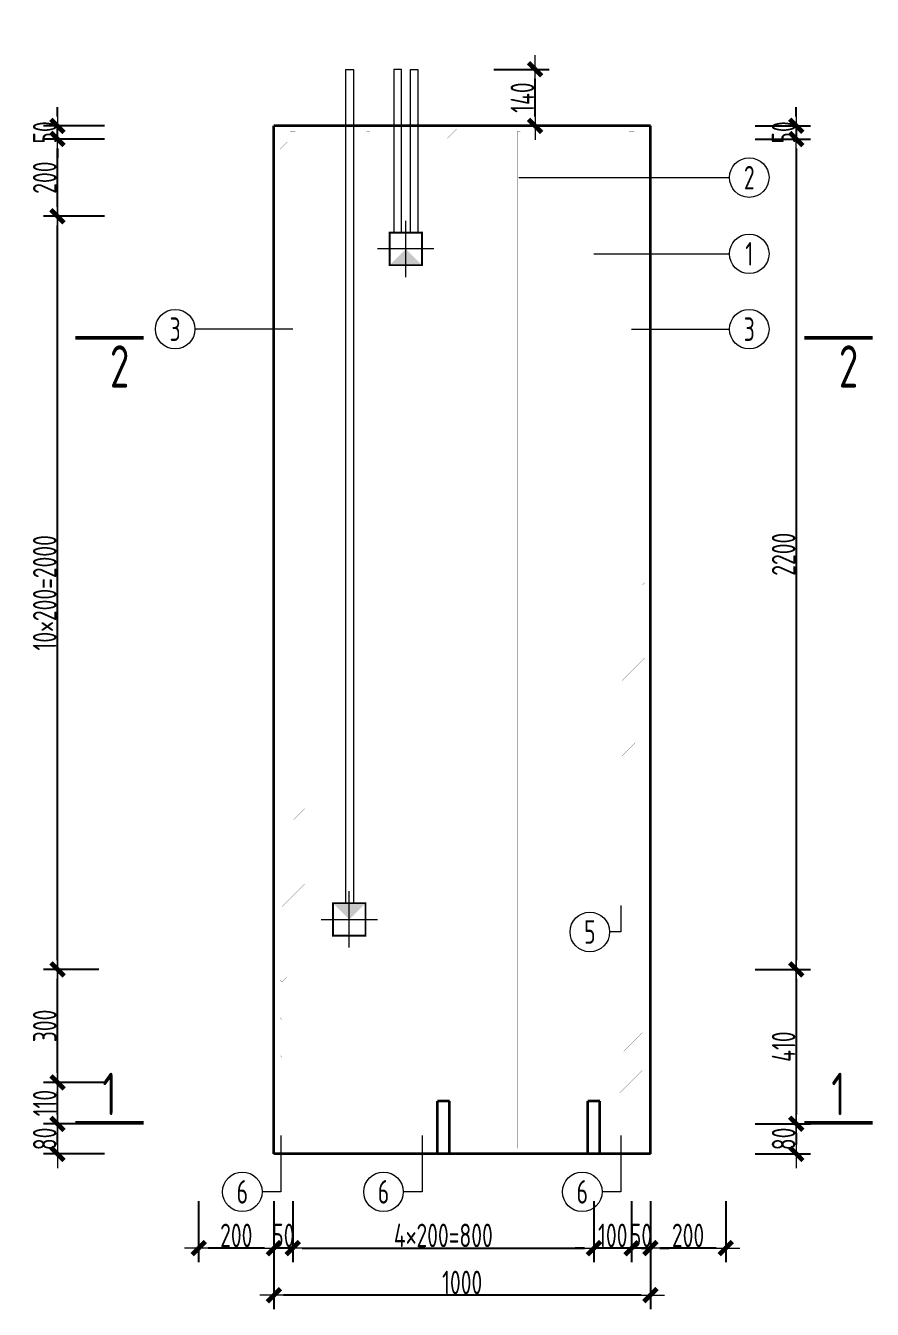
# Model space of a CAD drawing. Extents: x -85320 to 1679916, y -1321939 to 627.
# Drawn here: x 1035777 to 1044773, y -1100663 to -1087029 of the extents above; entities that cross this region are included whole.
import ezdxf
from ezdxf.enums import TextEntityAlignment as Align

# ---------------------------------------------------------------- set-up
doc = ezdxf.new("R2010")
doc.units = 0
doc.header["$LTSCALE"] = 1000
doc.linetypes.add('DOTE', pattern=[2.42, 2, -0.2, 0.02, -0.2])
for name, color, linetype in [('DIAN BOX', 7, 'Continuous'), ('图名', 85, 'Continuous'), ('砼墙', 3, 'Continuous')]:
    doc.layers.add(name, color=color, linetype=linetype)
for name, color, linetype, lineweight in [('WCOL', 7, 'Continuous', 0), ('直线', 7, 'Continuous', 18), ('预制墙墙身水平筋', 130, 'Continuous', 18), ('预制墙墙身纵向受力筋', 1, 'Continuous', 18), ('预制墙墙身纵向非受力筋', 94, 'Continuous', 18), ('预制墙墙身附加筋', 94, 'Continuous', 18), ('预制墙拉筋', 130, 'Continuous', 18), ('预制墙详图标注', 3, 'Continuous', 18), ('预制墙详图轮廓', 3, 'Continuous', 35)]:
    doc.layers.add(name, color=color, linetype=linetype, lineweight=lineweight)
doc.styles.add('样式 1', font='yjkeng.shx', dxfattribs={"width": 0.7, "bigfont": 'yjkchn.shx'})
doc.styles.add('样式 2', font='yjkeng.shx', dxfattribs={"width": 0.7, "bigfont": 'yjkchn.shx'})
doc.dimstyles.new('盈建科结构', dxfattribs={"dimscale": 100, "dimtxt": 2.5, "dimasz": 1, "dimexe": 1.5, "dimexo": 0.625, "dimgap": 0.1, "dimtad": 1, "dimdec": 0, "dimrnd": 1, "dimzin": 0, "dimdsep": 46, "dimtxsty": '样式 1', "dimblk": '_yjkbk', "dimblk1": 'ARCHTICK', "dimblk2": 'ARCHTICK', "dimcen": 0.09, "dimadec": 0, "dimazin": 0, "dimtfac": 1, "dimtdec": 4, "dimtix": 1, "dimtmove": 2, "dimatfit": 3, "dimfxl": 1, "dimtolj": 1, "dimtzin": 0, "dimarcsym": 0})

# ---------------------------------------------------------------- blocks, each defined once
blk = doc.blocks.new('_yjkbk')
blk.add_line((-1, 0), (1.5, 0))
blk.add_lwpolyline([(-0.7, -0.7, 0.5, 0.5, 0), (0.7, 0.7, 0.5, 0.5, 0)], format="xyseb")
blk = doc.blocks.new('*D3298')
at = {"layer": 'Defpoints', "color": 0, "transparency": 16777216}
for p in [(1042415, -1099513), (1043215, -1099513), (1042415, -1100013)]:
    blk.add_point(p, dxfattribs=at)
at = {"layer": '预制墙详图标注', "color": 0, "lineweight": -2, "transparency": 16777216}
for p, q in [((1042415, -1099513), (1042415, -1100163)), ((1043215, -1099513), (1043215, -1100163)), ((1043115, -1100013), (1042515, -1100013))]:
    blk.add_line(p, q, dxfattribs=at)
at = {"layer": '预制墙详图标注', "color": 0, "lineweight": -2, "transparency": 16777216, "xscale": 100, "yscale": 100, "zscale": 100, "rotation": 180}
blk.add_blockref('_yjkbk', (1042415, -1100013), dxfattribs=at)
at = {"layer": '预制墙详图标注', "color": 0, "lineweight": -2, "transparency": 16777216, "xscale": 100, "yscale": 100, "zscale": 100}
blk.add_blockref('_yjkbk', (1043215, -1100013), dxfattribs=at)
at = {"layer": '预制墙详图标注', "color": 0, "transparency": 16777216, "insert": (1042815, -1100003), "char_height": 250, "attachment_point": 8, "style": '样式 1'}
blk.add_mtext('\\A1;200', dxfattribs=at)
blk = doc.blocks.new('_ArchTick')
at = {"color": 0, "linetype": 'ByBlock', "const_width": 0.4}
blk.add_lwpolyline([(-0.5, -0.5), (0.5, 0.5)], dxfattribs=at)
blk = doc.blocks.new('*D3299')
at = {"layer": 'Defpoints', "color": 0, "transparency": 16777216}
for p in [(1042215, -1099513), (1042415, -1099513), (1042215, -1100013)]:
    blk.add_point(p, dxfattribs=at)
at = {"layer": '预制墙详图标注', "color": 0, "lineweight": -2, "transparency": 16777216}
for p, q in [((1042215, -1099513), (1042215, -1100163)), ((1042415, -1099513), (1042415, -1100163)), ((1042115, -1100013), (1042015, -1100013)), ((1042415, -1100013), (1042215, -1100013)), ((1042515, -1100013), (1042615, -1100013))]:
    blk.add_line(p, q, dxfattribs=at)
at = {"layer": '预制墙详图标注', "color": 0, "lineweight": -2, "transparency": 16777216, "xscale": 100, "yscale": 100, "zscale": 100}
blk.add_blockref('_yjkbk', (1042215, -1100013), dxfattribs=at)
at = {"layer": '预制墙详图标注', "color": 0, "lineweight": -2, "transparency": 16777216, "xscale": 100, "yscale": 100, "zscale": 100, "rotation": 180}
blk.add_blockref('_yjkbk', (1042415, -1100013), dxfattribs=at)
at = {"layer": '预制墙详图标注', "color": 0, "transparency": 16777216, "insert": (1042315, -1100003), "char_height": 250, "attachment_point": 8, "style": '样式 1'}
blk.add_mtext('\\A1;50', dxfattribs=at)
blk = doc.blocks.new('*D3300')
at = {"layer": 'Defpoints', "color": 0, "transparency": 16777216}
for p in [(1041815, -1099513), (1042215, -1099513), (1041815, -1100013)]:
    blk.add_point(p, dxfattribs=at)
at = {"layer": '预制墙详图标注', "color": 0, "lineweight": -2, "transparency": 16777216}
for p, q in [((1041815, -1099513), (1041815, -1100163)), ((1042215, -1099513), (1042215, -1100163)), ((1041715, -1100013), (1041615, -1100013)), ((1042215, -1100013), (1041815, -1100013)), ((1042315, -1100013), (1042415, -1100013))]:
    blk.add_line(p, q, dxfattribs=at)
at = {"layer": '预制墙详图标注', "color": 0, "lineweight": -2, "transparency": 16777216, "xscale": 100, "yscale": 100, "zscale": 100}
blk.add_blockref('_yjkbk', (1041815, -1100013), dxfattribs=at)
at = {"layer": '预制墙详图标注', "color": 0, "lineweight": -2, "transparency": 16777216, "xscale": 100, "yscale": 100, "zscale": 100, "rotation": 180}
blk.add_blockref('_yjkbk', (1042215, -1100013), dxfattribs=at)
at = {"layer": '预制墙详图标注', "color": 0, "transparency": 16777216, "insert": (1042015, -1100003), "char_height": 250, "attachment_point": 8, "style": '样式 1'}
blk.add_mtext('\\A1;100', dxfattribs=at)
blk = doc.blocks.new('*D3301')
at = {"layer": 'Defpoints', "color": 0, "transparency": 16777216}
for p in [(1038615, -1099513), (1041815, -1099513), (1041815, -1100013)]:
    blk.add_point(p, dxfattribs=at)
at = {"layer": '预制墙详图标注', "color": 0, "lineweight": -2, "transparency": 16777216}
for p, q in [((1038615, -1099576), (1038615, -1100163)), ((1041815, -1099576), (1041815, -1100163)), ((1038715, -1100013), (1041715, -1100013))]:
    blk.add_line(p, q, dxfattribs=at)
at = {"layer": '预制墙详图标注', "color": 0, "lineweight": -2, "transparency": 16777216, "xscale": 100, "yscale": 100, "zscale": 100, "rotation": 180}
blk.add_blockref('_yjkbk', (1038615, -1100013), dxfattribs=at)
at = {"layer": '预制墙详图标注', "color": 0, "lineweight": -2, "transparency": 16777216, "xscale": 100, "yscale": 100, "zscale": 100}
blk.add_blockref('_yjkbk', (1041815, -1100013), dxfattribs=at)
at = {"layer": '预制墙详图标注', "color": 0, "transparency": 16777216, "insert": (1040215, -1100003), "char_height": 250, "attachment_point": 8, "style": '样式 1'}
blk.add_mtext('\\A1;4×200=800', dxfattribs=at)
blk = doc.blocks.new('*D3302')
at = {"layer": 'Defpoints', "color": 0, "transparency": 16777216}
for p in [(1038415, -1099513), (1038615, -1099513), (1038415, -1100013)]:
    blk.add_point(p, dxfattribs=at)
at = {"layer": '预制墙详图标注', "color": 0, "lineweight": -2, "transparency": 16777216}
for p, q in [((1038415, -1099513), (1038415, -1100163)), ((1038615, -1099513), (1038615, -1100163)), ((1038315, -1100013), (1038215, -1100013)), ((1038615, -1100013), (1038415, -1100013)), ((1038715, -1100013), (1038815, -1100013))]:
    blk.add_line(p, q, dxfattribs=at)
at = {"layer": '预制墙详图标注', "color": 0, "lineweight": -2, "transparency": 16777216, "xscale": 100, "yscale": 100, "zscale": 100}
blk.add_blockref('_yjkbk', (1038415, -1100013), dxfattribs=at)
at = {"layer": '预制墙详图标注', "color": 0, "lineweight": -2, "transparency": 16777216, "xscale": 100, "yscale": 100, "zscale": 100, "rotation": 180}
blk.add_blockref('_yjkbk', (1038615, -1100013), dxfattribs=at)
at = {"layer": '预制墙详图标注', "color": 0, "transparency": 16777216, "insert": (1038515, -1100003), "char_height": 250, "attachment_point": 8, "style": '样式 1'}
blk.add_mtext('\\A1;50', dxfattribs=at)
blk = doc.blocks.new('*D3303')
at = {"layer": 'Defpoints', "color": 0, "transparency": 16777216}
for p in [(1037615, -1099513), (1038415, -1099513), (1037615, -1100013)]:
    blk.add_point(p, dxfattribs=at)
at = {"layer": '预制墙详图标注', "color": 0, "lineweight": -2, "transparency": 16777216}
for p, q in [((1037615, -1099513), (1037615, -1100163)), ((1038415, -1099513), (1038415, -1100163)), ((1038315, -1100013), (1037715, -1100013))]:
    blk.add_line(p, q, dxfattribs=at)
at = {"layer": '预制墙详图标注', "color": 0, "lineweight": -2, "transparency": 16777216, "xscale": 100, "yscale": 100, "zscale": 100, "rotation": 180}
blk.add_blockref('_yjkbk', (1037615, -1100013), dxfattribs=at)
at = {"layer": '预制墙详图标注', "color": 0, "lineweight": -2, "transparency": 16777216, "xscale": 100, "yscale": 100, "zscale": 100}
blk.add_blockref('_yjkbk', (1038415, -1100013), dxfattribs=at)
at = {"layer": '预制墙详图标注', "color": 0, "transparency": 16777216, "insert": (1038015, -1100003), "char_height": 250, "attachment_point": 8, "style": '样式 1'}
blk.add_mtext('\\A1;200', dxfattribs=at)
blk = doc.blocks.new('*D3310')
at = {"layer": 'Defpoints', "color": 0, "transparency": 16777216}
for p in [(1038415, -1100013), (1042415, -1100013), (1038415, -1100513)]:
    blk.add_point(p, dxfattribs=at)
at = {"layer": '预制墙详图标注', "color": 0, "lineweight": -2, "transparency": 16777216}
for p, q in [((1038415, -1100076), (1038415, -1100663)), ((1042415, -1100076), (1042415, -1100663)), ((1042315, -1100513), (1038515, -1100513))]:
    blk.add_line(p, q, dxfattribs=at)
at = {"layer": '预制墙详图标注', "color": 0, "lineweight": -2, "transparency": 16777216, "xscale": 100, "yscale": 100, "zscale": 100, "rotation": 180}
blk.add_blockref('_yjkbk', (1038415, -1100513), dxfattribs=at)
at = {"layer": '预制墙详图标注', "color": 0, "lineweight": -2, "transparency": 16777216, "xscale": 100, "yscale": 100, "zscale": 100}
blk.add_blockref('_yjkbk', (1042415, -1100513), dxfattribs=at)
at = {"layer": '预制墙详图标注', "color": 0, "transparency": 16777216, "insert": (1040415, -1100503), "char_height": 250, "attachment_point": 8, "style": '样式 1'}
blk.add_mtext('\\A1;1000', dxfattribs=at)
blk = doc.blocks.new('*D3311')
at = {"layer": 'Defpoints', "color": 0, "transparency": 16777216}
for p in [(1043465, -1098693), (1043465, -1099013), (1043965, -1099013)]:
    blk.add_point(p, dxfattribs=at)
at = {"layer": '预制墙详图标注', "color": 0, "lineweight": -2, "transparency": 16777216}
for p, q in [((1043528, -1098693), (1044115, -1098693)), ((1043965, -1098793), (1043965, -1098913)), ((1043528, -1099013), (1044115, -1099013))]:
    blk.add_line(p, q, dxfattribs=at)
at = {"layer": '预制墙详图标注', "color": 0, "lineweight": -2, "transparency": 16777216, "xscale": 100, "yscale": 100, "zscale": 100}
for p, rotation in [((1043965, -1098693), 90), ((1043965, -1099013), 270)]:
    blk.add_blockref('_yjkbk', p, dxfattribs=dict(at, rotation=rotation))
at = {"layer": '预制墙详图标注', "color": 0, "transparency": 16777216, "insert": (1043955, -1098853), "char_height": 250, "attachment_point": 8, "rotation": 90, "style": '样式 1'}
blk.add_mtext('\\A1;80', dxfattribs=at)
blk = doc.blocks.new('*D3312')
at = {"layer": 'Defpoints', "color": 0, "transparency": 16777216}
for p in [(1043465, -1097053), (1043465, -1098693), (1043965, -1098693)]:
    blk.add_point(p, dxfattribs=at)
at = {"layer": '预制墙详图标注', "color": 0, "lineweight": -2, "transparency": 16777216}
for p, q in [((1043528, -1097053), (1044115, -1097053)), ((1043965, -1097153), (1043965, -1098593)), ((1043528, -1098693), (1044115, -1098693))]:
    blk.add_line(p, q, dxfattribs=at)
at = {"layer": '预制墙详图标注', "color": 0, "lineweight": -2, "transparency": 16777216, "xscale": 100, "yscale": 100, "zscale": 100}
for p, rotation in [((1043965, -1097053), 90), ((1043965, -1098693), 270)]:
    blk.add_blockref('_yjkbk', p, dxfattribs=dict(at, rotation=rotation))
at = {"layer": '预制墙详图标注', "color": 0, "transparency": 16777216, "insert": (1043955, -1097873), "char_height": 250, "attachment_point": 8, "rotation": 90, "style": '样式 1'}
blk.add_mtext('\\A1;410', dxfattribs=at)
blk = doc.blocks.new('*D3313')
at = {"layer": 'Defpoints', "color": 0, "transparency": 16777216}
for p in [(1036115, -1098693), (1036615, -1098693), (1036615, -1099013)]:
    blk.add_point(p, dxfattribs=at)
at = {"layer": '预制墙详图标注', "color": 0, "lineweight": -2, "transparency": 16777216}
for p, q in [((1036615, -1098693), (1035965, -1098693)), ((1036115, -1098913), (1036115, -1098793)), ((1036615, -1099013), (1035965, -1099013))]:
    blk.add_line(p, q, dxfattribs=at)
at = {"layer": '预制墙详图标注', "color": 0, "lineweight": -2, "transparency": 16777216, "xscale": 100, "yscale": 100, "zscale": 100}
for p, rotation in [((1036115, -1098693), 90), ((1036115, -1099013), 270)]:
    blk.add_blockref('_yjkbk', p, dxfattribs=dict(at, rotation=rotation))
at = {"layer": '预制墙详图标注', "color": 0, "transparency": 16777216, "insert": (1036105, -1098853), "char_height": 250, "attachment_point": 8, "rotation": 90, "style": '样式 1'}
blk.add_mtext('\\A1;80', dxfattribs=at)
blk = doc.blocks.new('*D3314')
at = {"layer": 'Defpoints', "color": 0, "transparency": 16777216}
for p in [(1036115, -1098253), (1036615, -1098253), (1036615, -1098693)]:
    blk.add_point(p, dxfattribs=at)
at = {"layer": '预制墙详图标注', "color": 0, "lineweight": -2, "transparency": 16777216}
for p, q in [((1036615, -1098253), (1035965, -1098253)), ((1036115, -1098593), (1036115, -1098353)), ((1036615, -1098693), (1035965, -1098693))]:
    blk.add_line(p, q, dxfattribs=at)
at = {"layer": '预制墙详图标注', "color": 0, "lineweight": -2, "transparency": 16777216, "xscale": 100, "yscale": 100, "zscale": 100}
for p, rotation in [((1036115, -1098253), 90), ((1036115, -1098693), 270)]:
    blk.add_blockref('_yjkbk', p, dxfattribs=dict(at, rotation=rotation))
at = {"layer": '预制墙详图标注', "color": 0, "transparency": 16777216, "insert": (1036105, -1098473), "char_height": 250, "attachment_point": 8, "rotation": 90, "style": '样式 1'}
blk.add_mtext('\\A1;110', dxfattribs=at)
blk = doc.blocks.new('*D3315')
at = {"layer": 'Defpoints', "color": 0, "transparency": 16777216}
for p in [(1036115, -1097053), (1036615, -1097053), (1036615, -1098253)]:
    blk.add_point(p, dxfattribs=at)
at = {"layer": '预制墙详图标注', "color": 0, "lineweight": -2, "transparency": 16777216}
for p, q in [((1036553, -1097053), (1035965, -1097053)), ((1036115, -1098153), (1036115, -1097153)), ((1036553, -1098253), (1035965, -1098253))]:
    blk.add_line(p, q, dxfattribs=at)
at = {"layer": '预制墙详图标注', "color": 0, "lineweight": -2, "transparency": 16777216, "xscale": 100, "yscale": 100, "zscale": 100}
for p, rotation in [((1036115, -1097053), 90), ((1036115, -1098253), 270)]:
    blk.add_blockref('_yjkbk', p, dxfattribs=dict(at, rotation=rotation))
at = {"layer": '预制墙详图标注', "color": 0, "transparency": 16777216, "insert": (1036105, -1097653), "char_height": 250, "attachment_point": 8, "rotation": 90, "style": '样式 1'}
blk.add_mtext('\\A1;300', dxfattribs=at)
blk = doc.blocks.new('*D3316')
at = {"layer": 'Defpoints', "color": 0, "transparency": 16777216}
for p in [(1036115, -1089053), (1036615, -1089053), (1036615, -1097053)]:
    blk.add_point(p, dxfattribs=at)
at = {"layer": '预制墙详图标注', "color": 0, "lineweight": -2, "transparency": 16777216}
for p, q in [((1036553, -1089053), (1035965, -1089053)), ((1036115, -1096953), (1036115, -1089153)), ((1036553, -1097053), (1035965, -1097053))]:
    blk.add_line(p, q, dxfattribs=at)
at = {"layer": '预制墙详图标注', "color": 0, "lineweight": -2, "transparency": 16777216, "xscale": 100, "yscale": 100, "zscale": 100}
for p, rotation in [((1036115, -1089053), 90), ((1036115, -1097053), 270)]:
    blk.add_blockref('_yjkbk', p, dxfattribs=dict(at, rotation=rotation))
at = {"layer": '预制墙详图标注', "color": 0, "transparency": 16777216, "insert": (1036105, -1093053), "char_height": 250, "attachment_point": 8, "rotation": 90, "style": '样式 1'}
blk.add_mtext('\\A1;10×200=2000', dxfattribs=at)
blk = doc.blocks.new('线盒')
at = {"layer": 'DIAN BOX'}
h = blk.add_hatch(color=256, dxfattribs=at)
h.dxf.hatch_style = 1
h.paths.add_polyline_path([(1465682, -670175), (1465854, -670347), (1465510, -670347)])
at = {"color": 6, "const_width": 20}
blk.add_lwpolyline([(1465510, -670003), (1465854, -670003), (1465854, -670347), (1465510, -670347), (1465510, -670003)], dxfattribs=at)
at = {"layer": 'WCOL', "color": 4, "linetype": 'DOTE'}
for p, q in [((1465682, -670475), (1465682, -669876)), ((1465383, -670175), (1465982, -670175))]:
    blk.add_line(p, q, dxfattribs=at)
at = {"layer": 'WCOL', "color": 5}
blk.add_lwpolyline([(1465510, -670347), (1465854, -670347), (1465854, -670003), (1465510, -670003)], close=True, dxfattribs=at)
blk = doc.blocks.new('线盒反')
at = {"layer": 'DIAN BOX'}
h = blk.add_hatch(color=256, dxfattribs=at)
h.dxf.hatch_style = 1
h.paths.add_polyline_path([(1384986, -744413), (1384814, -744241), (1385158, -744241)])
at = {"color": 6, "const_width": 20}
blk.add_lwpolyline([(1384814, -744241), (1384814, -744241), (1385158, -744241), (1385158, -744585), (1384814, -744585), (1384814, -744241)], dxfattribs=at)
at = {"layer": 'WCOL', "color": 4, "linetype": 'DOTE'}
for p, q in [((1384986, -744712), (1384986, -744113)), ((1385286, -744413), (1384687, -744413))]:
    blk.add_line(p, q, dxfattribs=at)
at = {"layer": 'WCOL', "color": 5}
blk.add_lwpolyline([(1385158, -744585), (1384814, -744585), (1384814, -744241), (1385158, -744241)], close=True, dxfattribs=at)
blk = doc.blocks.new('*D3352')
at = {"layer": 'Defpoints', "color": 0, "transparency": 16777216}
for p in [(1036115, -1088233), (1036615, -1088233), (1036615, -1089053)]:
    blk.add_point(p, dxfattribs=at)
at = {"layer": '预制墙详图标注', "color": 0, "lineweight": -2, "transparency": 16777216}
for p, q in [((1036615, -1088233), (1035965, -1088233)), ((1036115, -1088953), (1036115, -1088333)), ((1036615, -1089053), (1035965, -1089053))]:
    blk.add_line(p, q, dxfattribs=at)
at = {"layer": '预制墙详图标注', "color": 0, "lineweight": -2, "transparency": 16777216, "xscale": 100, "yscale": 100, "zscale": 100}
for p, rotation in [((1036115, -1088233), 90), ((1036115, -1089053), 270)]:
    blk.add_blockref('_yjkbk', p, dxfattribs=dict(at, rotation=rotation))
at = {"layer": '预制墙详图标注', "color": 0, "transparency": 16777216, "insert": (1036105, -1088643), "char_height": 250, "attachment_point": 8, "rotation": 90, "style": '样式 1'}
blk.add_mtext('\\A1;200', dxfattribs=at)
blk = doc.blocks.new('*D3353')
at = {"layer": 'Defpoints', "color": 0, "transparency": 16777216}
for p in [(1036115, -1088093), (1036615, -1088093), (1036615, -1088233)]:
    blk.add_point(p, dxfattribs=at)
at = {"layer": '预制墙详图标注', "color": 0, "lineweight": -2, "transparency": 16777216}
for p, q in [((1036115, -1087993), (1036115, -1087893)), ((1036615, -1088093), (1035965, -1088093)), ((1036115, -1088233), (1036115, -1088093)), ((1036615, -1088233), (1035965, -1088233)), ((1036115, -1088333), (1036115, -1088433))]:
    blk.add_line(p, q, dxfattribs=at)
at = {"layer": '预制墙详图标注', "color": 0, "lineweight": -2, "transparency": 16777216, "xscale": 100, "yscale": 100, "zscale": 100}
for p, rotation in [((1036115, -1088093), 270), ((1036115, -1088233), 90)]:
    blk.add_blockref('_yjkbk', p, dxfattribs=dict(at, rotation=rotation))
at = {"layer": '预制墙详图标注', "color": 0, "transparency": 16777216, "insert": (1036105, -1088163), "char_height": 250, "attachment_point": 8, "rotation": 90, "style": '样式 1'}
blk.add_mtext('\\A1;50', dxfattribs=at)
blk = doc.blocks.new('*D3357')
at = {"layer": 'Defpoints', "color": 0, "transparency": 16777216}
for p in [(1043465, -1088233), (1043465, -1097053), (1043965, -1097053)]:
    blk.add_point(p, dxfattribs=at)
at = {"layer": '预制墙详图标注', "color": 0, "lineweight": -2, "transparency": 16777216}
for p, q in [((1043528, -1088233), (1044115, -1088233)), ((1043965, -1088333), (1043965, -1096953)), ((1043528, -1097053), (1044115, -1097053))]:
    blk.add_line(p, q, dxfattribs=at)
at = {"layer": '预制墙详图标注', "color": 0, "lineweight": -2, "transparency": 16777216, "xscale": 100, "yscale": 100, "zscale": 100}
for p, rotation in [((1043965, -1088233), 90), ((1043965, -1097053), 270)]:
    blk.add_blockref('_yjkbk', p, dxfattribs=dict(at, rotation=rotation))
at = {"layer": '预制墙详图标注', "color": 0, "transparency": 16777216, "insert": (1043955, -1092643), "char_height": 250, "attachment_point": 8, "rotation": 90, "style": '样式 1'}
blk.add_mtext('\\A1;2200', dxfattribs=at)
blk = doc.blocks.new('*D3358')
at = {"layer": 'Defpoints', "color": 0, "transparency": 16777216}
for p in [(1043465, -1088093), (1043465, -1088233), (1043965, -1088233)]:
    blk.add_point(p, dxfattribs=at)
at = {"layer": '预制墙详图标注', "color": 0, "lineweight": -2, "transparency": 16777216}
for p, q in [((1043965, -1087993), (1043965, -1087893)), ((1043528, -1088093), (1044115, -1088093)), ((1043965, -1088093), (1043965, -1088233)), ((1043528, -1088233), (1044115, -1088233)), ((1043965, -1088333), (1043965, -1088433))]:
    blk.add_line(p, q, dxfattribs=at)
at = {"layer": '预制墙详图标注', "color": 0, "lineweight": -2, "transparency": 16777216, "xscale": 100, "yscale": 100, "zscale": 100}
for p, rotation in [((1043965, -1088093), 270), ((1043965, -1088233), 90)]:
    blk.add_blockref('_yjkbk', p, dxfattribs=dict(at, rotation=rotation))
at = {"layer": '预制墙详图标注', "color": 0, "transparency": 16777216, "insert": (1043955, -1088163), "char_height": 250, "attachment_point": 8, "rotation": 90, "style": '样式 1'}
blk.add_mtext('\\A1;50', dxfattribs=at)
blk = doc.blocks.new('*D3366')
at = {"layer": 'Defpoints', "color": 0, "transparency": 16777216}
for p in [(1040690, -1087493), (1041190, -1087493), (1040690, -1088093)]:
    blk.add_point(p, dxfattribs=at)
at = {"layer": '预制墙详图标注', "color": 0, "lineweight": -2, "transparency": 16777216}
for p, q in [((1040753, -1087493), (1041340, -1087493)), ((1041190, -1087993), (1041190, -1087593)), ((1040753, -1088093), (1041340, -1088093))]:
    blk.add_line(p, q, dxfattribs=at)
at = {"layer": '预制墙详图标注', "color": 0, "lineweight": -2, "transparency": 16777216, "xscale": 100, "yscale": 100, "zscale": 100}
for p, rotation in [((1041190, -1087493), 90), ((1041190, -1088093), 270)]:
    blk.add_blockref('_yjkbk', p, dxfattribs=dict(at, rotation=rotation))
at = {"layer": '预制墙详图标注', "color": 0, "transparency": 16777216, "insert": (1041180, -1087793), "char_height": 250, "attachment_point": 8, "rotation": 90, "style": '样式 1'}
blk.add_mtext('\\A1;140', dxfattribs=at)

msp = doc.modelspace()

# ---------------------------------------------------------------- linework, layer by layer
at = {"layer": 'WCOL', "color": 7}
for p, q in [((1039179.004, -1096349.161), (1039179.004, -1087493.161)), ((1039179.004, -1087493.161), (1039259.004, -1087493.161)), ((1039259.004, -1087493.161), (1039259.004, -1096349.161)), ((1039690.174, -1087493.161), (1039690.174, -1089229.161)), ((1039770.174, -1087493.161), (1039690.174, -1087493.161)), ((1039770.174, -1089229.161), (1039770.174, -1087493.161)), ((1039864.657, -1089229.161), (1039864.657, -1087493.161)), ((1039864.657, -1087493.161), (1039944.657, -1087493.161)), ((1039944.657, -1087493.161), (1039944.657, -1089229.161))]:
    msp.add_line(p, q, dxfattribs=at)
at = {"layer": '图名', "lineweight": 50}
for p, q in [((1037027.812, -1090343.161), (1036307.812, -1090343.161)), ((1044052.812, -1090343.161), (1044772.812, -1090343.161)), ((1037027.812, -1098681.161), (1036307.812, -1098681.161)), ((1044052.812, -1098681.161), (1044772.812, -1098681.161))]:
    msp.add_line(p, q, dxfattribs=at)
at = {"layer": '直线', "lineweight": 18}
for p, q in [((1041015.312, -1088642.884), (1043255.312, -1088642.884)), ((1041815.312, -1089452.884), (1043255.312, -1089452.884)), ((1038615.312, -1090252.884), (1037575.312, -1090252.884)), ((1042215.312, -1090252.884), (1043255.312, -1090252.884))]:
    msp.add_line(p, q, dxfattribs=at)
for points in [[(1042101.314, -1096375.158), (1042101.314, -1096655.158), (1041981.314, -1096655.158)], [(1038489.309, -1098815.158), (1038489.309, -1099415.158), (1038289.309, -1099415.158)], [(1039989.314, -1098815.158), (1039989.314, -1099415.158), (1039789.314, -1099415.158)], [(1042101.314, -1098815.158), (1042101.314, -1099415.158), (1041901.314, -1099415.158)]]:
    msp.add_lwpolyline(points, dxfattribs=at)
for centre in [(1043465.312, -1088642.884), (1043465.312, -1089452.884), (1037365.312, -1090252.884), (1043465.312, -1090252.884), (1041771.314, -1096655.158), (1038079.309, -1099415.158), (1039579.314, -1099415.158), (1041691.314, -1099415.158)]:
    msp.add_circle(centre, 210, dxfattribs=at)
at = {"layer": '砼墙', "lineweight": 35}
for p, q in [((1040151.312, -1099013.161), (1040151.312, -1098453.161)), ((1040279.312, -1098453.161), (1040151.312, -1098453.161)), ((1040279.312, -1099013.161), (1040279.312, -1098453.161)), ((1041751.312, -1099013.161), (1041751.312, -1098453.161)), ((1041879.312, -1098453.161), (1041751.312, -1098453.161)), ((1041879.312, -1099013.161), (1041879.312, -1098453.161))]:
    msp.add_line(p, q, dxfattribs=at)
at = {"layer": '预制墙墙身水平筋', "lineweight": 18, "const_width": 0.18}
for points in [[(1043078.776, -1088253.161), (1043215.312, -1088253.161), (1043215.312, -1088213.161), (1037615.312, -1088213.161), (1037615.312, -1088253.161), (1037751.847, -1088253.161), (1037751.847, -1088213.161), (1037615.312, -1088213.161), (1037615.312, -1088253.161), (1043215.312, -1088253.161), (1043215.312, -1088213.161), (1043078.776, -1088213.161)], [(1043078.776, -1088253.161), (1043215.312, -1088253.161), (1043215.312, -1088213.161), (1037615.312, -1088213.161), (1037615.312, -1088253.161), (1037751.847, -1088253.161), (1037751.847, -1088213.161), (1037615.312, -1088213.161), (1037615.312, -1088253.161), (1043215.312, -1088253.161), (1043215.312, -1088213.161), (1043078.776, -1088213.161)], [(1043078.776, -1089073.161), (1043215.312, -1089073.161), (1043215.312, -1089033.161), (1037615.312, -1089033.161), (1037615.312, -1089073.161), (1037751.847, -1089073.161), (1037751.847, -1089033.161), (1037615.312, -1089033.161), (1037615.312, -1089073.161), (1043215.312, -1089073.161), (1043215.312, -1089033.161), (1043078.776, -1089033.161)], [(1043078.776, -1089073.161), (1043215.312, -1089073.161), (1043215.312, -1089033.161), (1037615.312, -1089033.161), (1037615.312, -1089073.161), (1037751.847, -1089073.161), (1037751.847, -1089033.161), (1037615.312, -1089033.161), (1037615.312, -1089073.161), (1043215.312, -1089073.161), (1043215.312, -1089033.161), (1043078.776, -1089033.161)], [(1043078.776, -1089873.161), (1043215.312, -1089873.161), (1043215.312, -1089833.161), (1037615.312, -1089833.161), (1037615.312, -1089873.161), (1037751.847, -1089873.161), (1037751.847, -1089833.161), (1037615.312, -1089833.161), (1037615.312, -1089873.161), (1043215.312, -1089873.161), (1043215.312, -1089833.161), (1043078.776, -1089833.161)], [(1043078.776, -1089873.161), (1043215.312, -1089873.161), (1043215.312, -1089833.161), (1037615.312, -1089833.161), (1037615.312, -1089873.161), (1037751.847, -1089873.161), (1037751.847, -1089833.161), (1037615.312, -1089833.161), (1037615.312, -1089873.161), (1043215.312, -1089873.161), (1043215.312, -1089833.161), (1043078.776, -1089833.161)], [(1043078.776, -1090673.161), (1043215.312, -1090673.161), (1043215.312, -1090633.161), (1037615.312, -1090633.161), (1037615.312, -1090673.161), (1037751.847, -1090673.161), (1037751.847, -1090633.161), (1037615.312, -1090633.161), (1037615.312, -1090673.161), (1043215.312, -1090673.161), (1043215.312, -1090633.161), (1043078.776, -1090633.161)], [(1043078.776, -1090673.161), (1043215.312, -1090673.161), (1043215.312, -1090633.161), (1037615.312, -1090633.161), (1037615.312, -1090673.161), (1037751.847, -1090673.161), (1037751.847, -1090633.161), (1037615.312, -1090633.161), (1037615.312, -1090673.161), (1043215.312, -1090673.161), (1043215.312, -1090633.161), (1043078.776, -1090633.161)], [(1043078.776, -1091473.161), (1043215.312, -1091473.161), (1043215.312, -1091433.161), (1037615.312, -1091433.161), (1037615.312, -1091473.161), (1037751.847, -1091473.161), (1037751.847, -1091433.161), (1037615.312, -1091433.161), (1037615.312, -1091473.161), (1043215.312, -1091473.161), (1043215.312, -1091433.161), (1043078.776, -1091433.161)], [(1043078.776, -1091473.161), (1043215.312, -1091473.161), (1043215.312, -1091433.161), (1037615.312, -1091433.161), (1037615.312, -1091473.161), (1037751.847, -1091473.161), (1037751.847, -1091433.161), (1037615.312, -1091433.161), (1037615.312, -1091473.161), (1043215.312, -1091473.161), (1043215.312, -1091433.161), (1043078.776, -1091433.161)], [(1043078.776, -1092273.161), (1043215.312, -1092273.161), (1043215.312, -1092233.161), (1037615.312, -1092233.161), (1037615.312, -1092273.161), (1037751.847, -1092273.161), (1037751.847, -1092233.161), (1037615.312, -1092233.161), (1037615.312, -1092273.161), (1043215.312, -1092273.161), (1043215.312, -1092233.161), (1043078.776, -1092233.161)], [(1043078.776, -1092273.161), (1043215.312, -1092273.161), (1043215.312, -1092233.161), (1037615.312, -1092233.161), (1037615.312, -1092273.161), (1037751.847, -1092273.161), (1037751.847, -1092233.161), (1037615.312, -1092233.161), (1037615.312, -1092273.161), (1043215.312, -1092273.161), (1043215.312, -1092233.161), (1043078.776, -1092233.161)], [(1043078.776, -1093073.161), (1043215.312, -1093073.161), (1043215.312, -1093033.161), (1037615.312, -1093033.161), (1037615.312, -1093073.161), (1037751.847, -1093073.161), (1037751.847, -1093033.161), (1037615.312, -1093033.161), (1037615.312, -1093073.161), (1043215.312, -1093073.161), (1043215.312, -1093033.161), (1043078.776, -1093033.161)], [(1043078.776, -1093073.161), (1043215.312, -1093073.161), (1043215.312, -1093033.161), (1037615.312, -1093033.161), (1037615.312, -1093073.161), (1037751.847, -1093073.161), (1037751.847, -1093033.161), (1037615.312, -1093033.161), (1037615.312, -1093073.161), (1043215.312, -1093073.161), (1043215.312, -1093033.161), (1043078.776, -1093033.161)], [(1043078.776, -1094673.161), (1043215.312, -1094673.161), (1043215.312, -1094633.161), (1037615.312, -1094633.161), (1037615.312, -1094673.161), (1037751.847, -1094673.161), (1037751.847, -1094633.161), (1037615.312, -1094633.161), (1037615.312, -1094673.161), (1043215.312, -1094673.161), (1043215.312, -1094633.161), (1043078.776, -1094633.161)], [(1043078.776, -1094673.161), (1043215.312, -1094673.161), (1043215.312, -1094633.161), (1037615.312, -1094633.161), (1037615.312, -1094673.161), (1037751.847, -1094673.161), (1037751.847, -1094633.161), (1037615.312, -1094633.161), (1037615.312, -1094673.161), (1043215.312, -1094673.161), (1043215.312, -1094633.161), (1043078.776, -1094633.161)], [(1043078.776, -1095473.161), (1043215.312, -1095473.161), (1043215.312, -1095433.161), (1037615.312, -1095433.161), (1037615.312, -1095473.161), (1037751.847, -1095473.161), (1037751.847, -1095433.161), (1037615.312, -1095433.161), (1037615.312, -1095473.161), (1043215.312, -1095473.161), (1043215.312, -1095433.161), (1043078.776, -1095433.161)], [(1043078.776, -1095473.161), (1043215.312, -1095473.161), (1043215.312, -1095433.161), (1037615.312, -1095433.161), (1037615.312, -1095473.161), (1037751.847, -1095473.161), (1037751.847, -1095433.161), (1037615.312, -1095433.161), (1037615.312, -1095473.161), (1043215.312, -1095473.161), (1043215.312, -1095433.161), (1043078.776, -1095433.161)], [(1043078.776, -1096273.161), (1043215.312, -1096273.161), (1043215.312, -1096233.161), (1037615.312, -1096233.161), (1037615.312, -1096273.161), (1037751.847, -1096273.161), (1037751.847, -1096233.161), (1037615.312, -1096233.161), (1037615.312, -1096273.161), (1043215.312, -1096273.161), (1043215.312, -1096233.161), (1043078.776, -1096233.161)], [(1043078.776, -1096273.161), (1043215.312, -1096273.161), (1043215.312, -1096233.161), (1037615.312, -1096233.161), (1037615.312, -1096273.161), (1037751.847, -1096273.161), (1037751.847, -1096233.161), (1037615.312, -1096233.161), (1037615.312, -1096273.161), (1043215.312, -1096273.161), (1043215.312, -1096233.161), (1043078.776, -1096233.161)], [(1043078.776, -1097073.161), (1043215.312, -1097073.161), (1043215.312, -1097033.161), (1037615.312, -1097033.161), (1037615.312, -1097073.161), (1037751.847, -1097073.161), (1037751.847, -1097033.161), (1037615.312, -1097033.161), (1037615.312, -1097073.161), (1043215.312, -1097073.161), (1043215.312, -1097033.161), (1043078.776, -1097033.161)], [(1043078.776, -1097073.161), (1043215.312, -1097073.161), (1043215.312, -1097033.161), (1037615.312, -1097033.161), (1037615.312, -1097073.161), (1037751.847, -1097073.161), (1037751.847, -1097033.161), (1037615.312, -1097033.161), (1037615.312, -1097073.161), (1043215.312, -1097073.161), (1043215.312, -1097033.161), (1043078.776, -1097033.161)], [(1043078.776, -1097473.161), (1043215.312, -1097473.161), (1043215.312, -1097433.161), (1037615.312, -1097433.161), (1037615.312, -1097473.161), (1037751.847, -1097473.161), (1037751.847, -1097433.161), (1037615.312, -1097433.161), (1037615.312, -1097473.161), (1043215.312, -1097473.161), (1043215.312, -1097433.161), (1043078.776, -1097433.161)], [(1043078.776, -1097473.161), (1043215.312, -1097473.161), (1043215.312, -1097433.161), (1037615.312, -1097433.161), (1037615.312, -1097473.161), (1037751.847, -1097473.161), (1037751.847, -1097433.161), (1037615.312, -1097433.161), (1037615.312, -1097473.161), (1043215.312, -1097473.161), (1043215.312, -1097433.161), (1043078.776, -1097433.161)], [(1043078.776, -1097873.161), (1043215.312, -1097873.161), (1043215.312, -1097833.161), (1037615.312, -1097833.161), (1037615.312, -1097873.161), (1037751.847, -1097873.161), (1037751.847, -1097833.161), (1037615.312, -1097833.161), (1037615.312, -1097873.161), (1043215.312, -1097873.161), (1043215.312, -1097833.161), (1043078.776, -1097833.161)], [(1043078.776, -1097873.161), (1043215.312, -1097873.161), (1043215.312, -1097833.161), (1037615.312, -1097833.161), (1037615.312, -1097873.161), (1037751.847, -1097873.161), (1037751.847, -1097833.161), (1037615.312, -1097833.161), (1037615.312, -1097873.161), (1043215.312, -1097873.161), (1043215.312, -1097833.161), (1043078.776, -1097833.161)], [(1043078.776, -1098273.161), (1043215.312, -1098273.161), (1043215.312, -1098233.161), (1037615.312, -1098233.161), (1037615.312, -1098273.161), (1037751.847, -1098273.161), (1037751.847, -1098233.161), (1037615.312, -1098233.161), (1037615.312, -1098273.161), (1043215.312, -1098273.161), (1043215.312, -1098233.161), (1043078.776, -1098233.161)], [(1043078.776, -1098273.161), (1043215.312, -1098273.161), (1043215.312, -1098233.161), (1037615.312, -1098233.161), (1037615.312, -1098273.161), (1037751.847, -1098273.161), (1037751.847, -1098233.161), (1037615.312, -1098233.161), (1037615.312, -1098273.161), (1043215.312, -1098273.161), (1043215.312, -1098233.161), (1043078.776, -1098233.161)], [(1043078.776, -1098713.161), (1043215.312, -1098713.161), (1043215.312, -1098673.161), (1037615.312, -1098673.161), (1037615.312, -1098713.161), (1037751.847, -1098713.161), (1037751.847, -1098673.161), (1037615.312, -1098673.161), (1037615.312, -1098713.161), (1043215.312, -1098713.161), (1043215.312, -1098673.161), (1043078.776, -1098673.161)], [(1043078.776, -1098713.161), (1043215.312, -1098713.161), (1043215.312, -1098673.161), (1037615.312, -1098673.161), (1037615.312, -1098713.161), (1037751.847, -1098713.161), (1037751.847, -1098673.161), (1037615.312, -1098673.161), (1037615.312, -1098713.161), (1043215.312, -1098713.161), (1043215.312, -1098673.161), (1043078.776, -1098673.161)]]:
    msp.add_lwpolyline(points, close=True, dxfattribs=at)
for points in [[(1041512.87, -1093833.161), (1037615.312, -1093833.161), (1037615.312, -1093873.161), (1037751.847, -1093873.161), (1037751.847, -1093833.161), (1037615.312, -1093833.161), (1037615.312, -1093873.161), (1041516.842, -1093873.161)], [(1041512.87, -1093833.161), (1037615.312, -1093833.161), (1037615.312, -1093873.161), (1037751.847, -1093873.161), (1037751.847, -1093833.161), (1037615.312, -1093833.161), (1037615.312, -1093873.161), (1041516.842, -1093873.161)], [(1037751.847, -1093873.161), (1043215.312, -1093873.161), (1043215.312, -1093833.161), (1043078.776, -1093833.161), (1043078.776, -1093873.161), (1043215.312, -1093873.161), (1043215.312, -1093833.161), (1037751.847, -1093833.161)], [(1037751.847, -1093873.161), (1043215.312, -1093873.161), (1043215.312, -1093833.161), (1043078.776, -1093833.161), (1043078.776, -1093873.161), (1043215.312, -1093873.161), (1043215.312, -1093833.161), (1037751.847, -1093833.161)]]:
    msp.add_lwpolyline(points, dxfattribs=at)
at = {"layer": '预制墙墙身纵向受力筋', "lineweight": 18, "const_width": 0.18}
for points in [[(1040247.312, -1098529.161), (1040247.312, -1087029.161), (1040183.312, -1087029.161), (1040183.312, -1098529.161)], [(1041847.312, -1098529.161), (1041847.312, -1087029.161), (1041783.312, -1087029.161), (1041783.312, -1098529.161)]]:
    msp.add_lwpolyline(points, close=True, dxfattribs=at)
at = {"layer": '预制墙墙身纵向非受力筋', "lineweight": 18, "const_width": 0.18}
for points in [[(1039431.312, -1098953.161), (1039431.312, -1088153.161), (1039399.312, -1088153.161), (1039399.312, -1098953.161)], [(1041031.312, -1098953.161), (1041031.312, -1088153.161), (1040999.312, -1088153.161), (1040999.312, -1098953.161)]]:
    msp.add_lwpolyline(points, close=True, dxfattribs=at)
at = {"layer": '预制墙墙身附加筋', "lineweight": 18, "const_width": 0.18}
for points in [[(1038643.312, -1098953.161), (1038643.312, -1088153.161), (1038587.312, -1088153.161), (1038587.312, -1098953.161)], [(1042243.312, -1098953.161), (1042243.312, -1088153.161), (1042187.312, -1088153.161), (1042187.312, -1098953.161)]]:
    msp.add_lwpolyline(points, close=True, dxfattribs=at)
at = {"layer": '预制墙拉筋', "lineweight": 18, "const_width": 0.18}
for points in [[(1038717.996, -1088103.845), (1038477.996, -1088343.845), (1038500.623, -1088366.472), (1038740.623, -1088126.472)], [(1040334, -1088103.845), (1040094, -1088343.845), (1040116.628, -1088366.472), (1040356.628, -1088126.472)], [(1042330, -1088103.845), (1042090, -1088343.845), (1042112.628, -1088366.472), (1042352.628, -1088126.472)], [(1038717.996, -1088923.845), (1038477.996, -1089163.845), (1038500.623, -1089186.472), (1038740.623, -1088946.472)], [(1042330, -1088923.845), (1042090, -1089163.845), (1042112.628, -1089186.472), (1042352.628, -1088946.472)], [(1038717.996, -1089723.845), (1038477.996, -1089963.845), (1038500.623, -1089986.472), (1038740.623, -1089746.472)], [(1040334, -1089723.845), (1040094, -1089963.845), (1040116.628, -1089986.472), (1040356.628, -1089746.472)], [(1042330, -1089723.845), (1042090, -1089963.845), (1042112.628, -1089986.472), (1042352.628, -1089746.472)], [(1038717.996, -1090523.845), (1038477.996, -1090763.845), (1038500.623, -1090786.472), (1038740.623, -1090546.472)], [(1042330, -1090523.845), (1042090, -1090763.845), (1042112.628, -1090786.472), (1042352.628, -1090546.472)], [(1038717.996, -1091323.845), (1038477.996, -1091563.845), (1038500.623, -1091586.472), (1038740.623, -1091346.472)], [(1042330, -1091323.845), (1042090, -1091563.845), (1042112.628, -1091586.472), (1042352.628, -1091346.472)], [(1038717.996, -1092123.845), (1038477.996, -1092363.845), (1038500.623, -1092386.472), (1038740.623, -1092146.472)], [(1040334, -1092123.845), (1040094, -1092363.845), (1040116.628, -1092386.472), (1040356.628, -1092146.472)], [(1042330, -1092123.845), (1042090, -1092363.845), (1042112.628, -1092386.472), (1042352.628, -1092146.472)], [(1038717.996, -1092923.845), (1038477.996, -1093163.845), (1038500.623, -1093186.472), (1038740.623, -1092946.472)], [(1042330, -1092923.845), (1042090, -1093163.845), (1042112.628, -1093186.472), (1042352.628, -1092946.472)], [(1038717.996, -1093723.845), (1038477.996, -1093963.845), (1038500.623, -1093986.472), (1038740.623, -1093746.472)], [(1042330, -1093723.845), (1042090, -1093963.845), (1042112.628, -1093986.472), (1042352.628, -1093746.472)], [(1038717.996, -1094523.845), (1038477.996, -1094763.845), (1038500.623, -1094786.472), (1038740.623, -1094546.472)], [(1040334, -1094523.845), (1040094, -1094763.845), (1040116.628, -1094786.472), (1040356.628, -1094546.472)], [(1042330, -1094523.845), (1042090, -1094763.845), (1042112.628, -1094786.472), (1042352.628, -1094546.472)], [(1038717.996, -1095323.845), (1038477.996, -1095563.845), (1038500.623, -1095586.472), (1038740.623, -1095346.472)], [(1042330, -1095323.845), (1042090, -1095563.845), (1042112.628, -1095586.472), (1042352.628, -1095346.472)], [(1038717.996, -1096123.845), (1038477.996, -1096363.845), (1038500.623, -1096386.472), (1038740.623, -1096146.472)], [(1042330, -1096123.845), (1042090, -1096363.845), (1042112.628, -1096386.472), (1042352.628, -1096146.472)], [(1038717.996, -1096923.845), (1038477.996, -1097163.845), (1038500.623, -1097186.472), (1038740.623, -1096946.472)], [(1040334, -1096923.845), (1040094, -1097163.845), (1040116.628, -1097186.472), (1040356.628, -1096946.472)], [(1042330, -1096923.845), (1042090, -1097163.845), (1042112.628, -1097186.472), (1042352.628, -1096946.472)], [(1038717.996, -1097323.845), (1038477.996, -1097563.845), (1038500.623, -1097586.472), (1038740.623, -1097346.472)], [(1042330, -1097323.845), (1042090, -1097563.845), (1042112.628, -1097586.472), (1042352.628, -1097346.472)], [(1038717.996, -1097723.845), (1038477.996, -1097963.845), (1038500.623, -1097986.472), (1038740.623, -1097746.472)], [(1042330, -1097723.845), (1042090, -1097963.845), (1042112.628, -1097986.472), (1042352.628, -1097746.472)], [(1038717.996, -1098123.845), (1038477.996, -1098363.845), (1038500.623, -1098386.472), (1038740.623, -1098146.472)], [(1042330, -1098123.845), (1042090, -1098363.845), (1042112.628, -1098386.472), (1042352.628, -1098146.472)], [(1038717.996, -1098563.845), (1038477.996, -1098803.845), (1038500.623, -1098826.472), (1038740.623, -1098586.472)], [(1040218, -1098563.845), (1039978, -1098803.845), (1040000.628, -1098826.472), (1040240.628, -1098586.472)], [(1042330, -1098563.845), (1042090, -1098803.845), (1042112.628, -1098826.472), (1042352.628, -1098586.472)]]:
    msp.add_lwpolyline(points, close=True, dxfattribs=at)
at = {"layer": '预制墙详图轮廓', "lineweight": 35}
for p, q in [((1042415.312, -1088093.161), (1038415.312, -1088093.161)), ((1038415.312, -1099013.161), (1038415.312, -1088093.161)), ((1042415.312, -1099013.161), (1042415.312, -1088093.161)), ((1042415.312, -1099013.161), (1038415.312, -1099013.161))]:
    msp.add_line(p, q, dxfattribs=at)

# ---------------------------------------------------------------- block references
at = {"layer": 'WCOL', "color": 7, "xscale": -1}
for name, p in [('线盒', (2505497.765, -419225.725)), ('线盒反', (2424201.66, -352108.463))]:
    msp.add_blockref(name, p, dxfattribs=at)

# ---------------------------------------------------------------- texts
at = {"layer": '图名', "linetype": 'Continuous', "style": '样式 2', "width": 0.7}
for s, p in [('2', (1036877.812, -1090874.161)), ('2', (1044622.812, -1090874.161)), ('1', (1036742.812, -1098600.161)), ('1', (1044487.812, -1098600.161))]:
    msp.add_text(s, height=450, dxfattribs=at).set_placement(p, align=Align.RIGHT)
at = {"layer": '直线', "linetype": 'Continuous', "style": '样式 1', "width": 0.7}
for s, p in [('2', (1043465.312, -1088642.884)), ('1', (1043465.312, -1089452.884)), ('3', (1037365.312, -1090252.884)), ('3', (1043465.312, -1090252.884)), ('5', (1041771.314, -1096655.158)), ('6', (1038079.309, -1099415.158)), ('6', (1039579.314, -1099415.158)), ('6', (1041691.314, -1099415.158))]:
    msp.add_text(s, height=250, dxfattribs=at).set_placement(p, align=Align.MIDDLE_CENTER)

# ---------------------------------------------------------------- dimensions: what is measured, and where the dimension line sits
at = {"layer": '预制墙详图标注'}
for p1, p2, distance, text, override, picture, middle in [((1040690.477, -1088093.161), (1040690.477, -1087493.161), -500, '140', {"dimscale": 100, "dimtxt": 2.5, "dimasz": 1, "dimexe": 1.5, "dimexo": 0.625, "dimgap": 0.1, "dimtad": 1, "dimlfac": 0.25, "dimrnd": 5, "dimdle": 0, "dimtix": 1, "dimfxlon": 0}, '*D3366', (1041055.477, -1087793.161)), ((1036615.312, -1088233.161), (1036615.312, -1088093.161), 500, '50', {"dimscale": 100, "dimtxt": 2.5, "dimasz": 1, "dimexe": 1.5, "dimexo": 0, "dimgap": 0.1, "dimtad": 1, "dimlfac": 0.25, "dimrnd": 5, "dimdle": 0, "dimfxlon": 0}, '*D3353', (1035980.312, -1088163.161)), ((1043465.312, -1088093.161), (1043465.312, -1088233.161), 500, '50', {"dimscale": 100, "dimtxt": 2.5, "dimasz": 1, "dimexe": 1.5, "dimexo": 0.625, "dimgap": 0.1, "dimtad": 1, "dimlfac": 0.25, "dimrnd": 5, "dimdle": 0, "dimtix": 1, "dimfxlon": 0}, '*D3358', (1043830.312, -1088163.161)), ((1036615.312, -1089053.161), (1036615.312, -1088233.161), 500, '200', {"dimscale": 100, "dimtxt": 2.5, "dimasz": 1, "dimexe": 1.5, "dimexo": 0, "dimgap": 0.1, "dimtad": 1, "dimlfac": 0.25, "dimrnd": 5, "dimdle": 0, "dimfxlon": 0}, '*D3352', (1035980.312, -1088643.161)), ((1043465.312, -1088233.161), (1043465.312, -1097053.161), 500, '2200', {"dimscale": 100, "dimtxt": 2.5, "dimasz": 1, "dimexe": 1.5, "dimexo": 0.625, "dimgap": 0.1, "dimtad": 1, "dimlfac": 0.25, "dimrnd": 5, "dimdle": 0, "dimtix": 1, "dimfxlon": 0}, '*D3357', (1043830.312, -1092643.161)), ((1036615.312, -1097053.161), (1036615.312, -1089053.161), 500, '10×200=2000', {"dimscale": 100, "dimtxt": 2.5, "dimasz": 1, "dimexe": 1.5, "dimexo": 0.625, "dimgap": 0.1, "dimtad": 1, "dimlfac": 0.25, "dimrnd": 5, "dimdle": 0, "dimtix": 1, "dimfxlon": 0}, '*D3316', (1035980.312, -1093053.161)), ((1036615.312, -1098253.161), (1036615.312, -1097053.161), 500, '300', {"dimscale": 100, "dimtxt": 2.5, "dimasz": 1, "dimexe": 1.5, "dimexo": 0.625, "dimgap": 0.1, "dimtad": 1, "dimlfac": 0.25, "dimrnd": 5, "dimdle": 0, "dimtix": 1, "dimfxlon": 0}, '*D3315', (1035980.312, -1097653.161)), ((1038615.312, -1099513.161), (1041815.312, -1099513.161), -500, '4×200=800', {"dimscale": 100, "dimtxt": 2.5, "dimasz": 1, "dimexe": 1.5, "dimexo": 0.625, "dimgap": 0.1, "dimtad": 1, "dimlfac": 0.25, "dimrnd": 5, "dimdle": 0, "dimtix": 1, "dimfxlon": 0}, '*D3301', (1040215.312, -1099878.161))]:
    dim = msp.add_aligned_dim(p1=p1, p2=p2, distance=distance, text=text, dimstyle='盈建科结构', override=override, dxfattribs=at)
    dim.commit()
    dim.dimension.update_dxf_attribs({"geometry": picture, "text_midpoint": middle})
for p1, p2, override, picture, middle in [((1043465.312, -1097053.161), (1043465.312, -1098693.161), {"dimscale": 100, "dimtxt": 2.5, "dimasz": 1, "dimexe": 1.5, "dimexo": 0.625, "dimgap": 0.1, "dimtad": 1, "dimlfac": 0.25, "dimrnd": 5, "dimdle": 0, "dimtix": 1, "dimfxlon": 0}, '*D3312', (1043830.312, -1097873.161)), ((1036615.312, -1098693.161), (1036615.312, -1098253.161), {"dimscale": 100, "dimtxt": 2.5, "dimasz": 1, "dimexe": 1.5, "dimexo": 0, "dimgap": 0.1, "dimtad": 1, "dimlfac": 0.25, "dimrnd": 5, "dimdle": 0, "dimfxlon": 0}, '*D3314', (1035980.312, -1098473.161)), ((1036615.312, -1099013.161), (1036615.312, -1098693.161), {"dimscale": 100, "dimtxt": 2.5, "dimasz": 1, "dimexe": 1.5, "dimexo": 0, "dimgap": 0.1, "dimtad": 1, "dimlfac": 0.25, "dimrnd": 5, "dimdle": 0, "dimfxlon": 0}, '*D3313', (1035980.312, -1098853.161)), ((1043465.312, -1098693.161), (1043465.312, -1099013.161), {"dimscale": 100, "dimtxt": 2.5, "dimasz": 1, "dimexe": 1.5, "dimexo": 0.625, "dimgap": 0.1, "dimtad": 1, "dimlfac": 0.25, "dimrnd": 5, "dimdle": 0, "dimtix": 1, "dimfxlon": 0}, '*D3311', (1043830.312, -1098853.161)), ((1038415.312, -1099513.161), (1037615.312, -1099513.161), {"dimscale": 100, "dimtxt": 2.5, "dimasz": 1, "dimexe": 1.5, "dimexo": 0, "dimgap": 0.1, "dimtad": 1, "dimlfac": 0.25, "dimrnd": 5, "dimdle": 0, "dimfxlon": 0}, '*D3303', (1038015.312, -1099878.161)), ((1038615.312, -1099513.161), (1038415.312, -1099513.161), {"dimscale": 100, "dimtxt": 2.5, "dimasz": 1, "dimexe": 1.5, "dimexo": 0, "dimgap": 0.1, "dimtad": 1, "dimlfac": 0.25, "dimrnd": 5, "dimdle": 0, "dimfxlon": 0}, '*D3302', (1038515.312, -1099878.161)), ((1042215.312, -1099513.161), (1041815.312, -1099513.161), {"dimscale": 100, "dimtxt": 2.5, "dimasz": 1, "dimexe": 1.5, "dimexo": 0, "dimgap": 0.1, "dimtad": 1, "dimlfac": 0.25, "dimrnd": 5, "dimdle": 0, "dimfxlon": 0}, '*D3300', (1042015.312, -1099878.161)), ((1042415.312, -1099513.161), (1042215.312, -1099513.161), {"dimscale": 100, "dimtxt": 2.5, "dimasz": 1, "dimexe": 1.5, "dimexo": 0, "dimgap": 0.1, "dimtad": 1, "dimlfac": 0.25, "dimrnd": 5, "dimdle": 0, "dimfxlon": 0}, '*D3299', (1042315.312, -1099878.161)), ((1043215.312, -1099513.161), (1042415.312, -1099513.161), {"dimscale": 100, "dimtxt": 2.5, "dimasz": 1, "dimexe": 1.5, "dimexo": 0, "dimgap": 0.1, "dimtad": 1, "dimlfac": 0.25, "dimrnd": 5, "dimdle": 0, "dimfxlon": 0}, '*D3298', (1042815.312, -1099878.161)), ((1042415.312, -1100013.161), (1038415.312, -1100013.161), {"dimscale": 100, "dimtxt": 2.5, "dimasz": 1, "dimexe": 1.5, "dimexo": 0.625, "dimgap": 0.1, "dimtad": 1, "dimlfac": 0.25, "dimrnd": 5, "dimdle": 0, "dimtix": 1, "dimfxlon": 0}, '*D3310', (1040415.312, -1100378.161))]:
    dim = msp.add_aligned_dim(p1=p1, p2=p2, distance=500, dimstyle='盈建科结构', override=override, dxfattribs=at)
    dim.commit()
    dim.dimension.update_dxf_attribs({"geometry": picture, "text_midpoint": middle})

doc.saveas('drawing.dxf')
